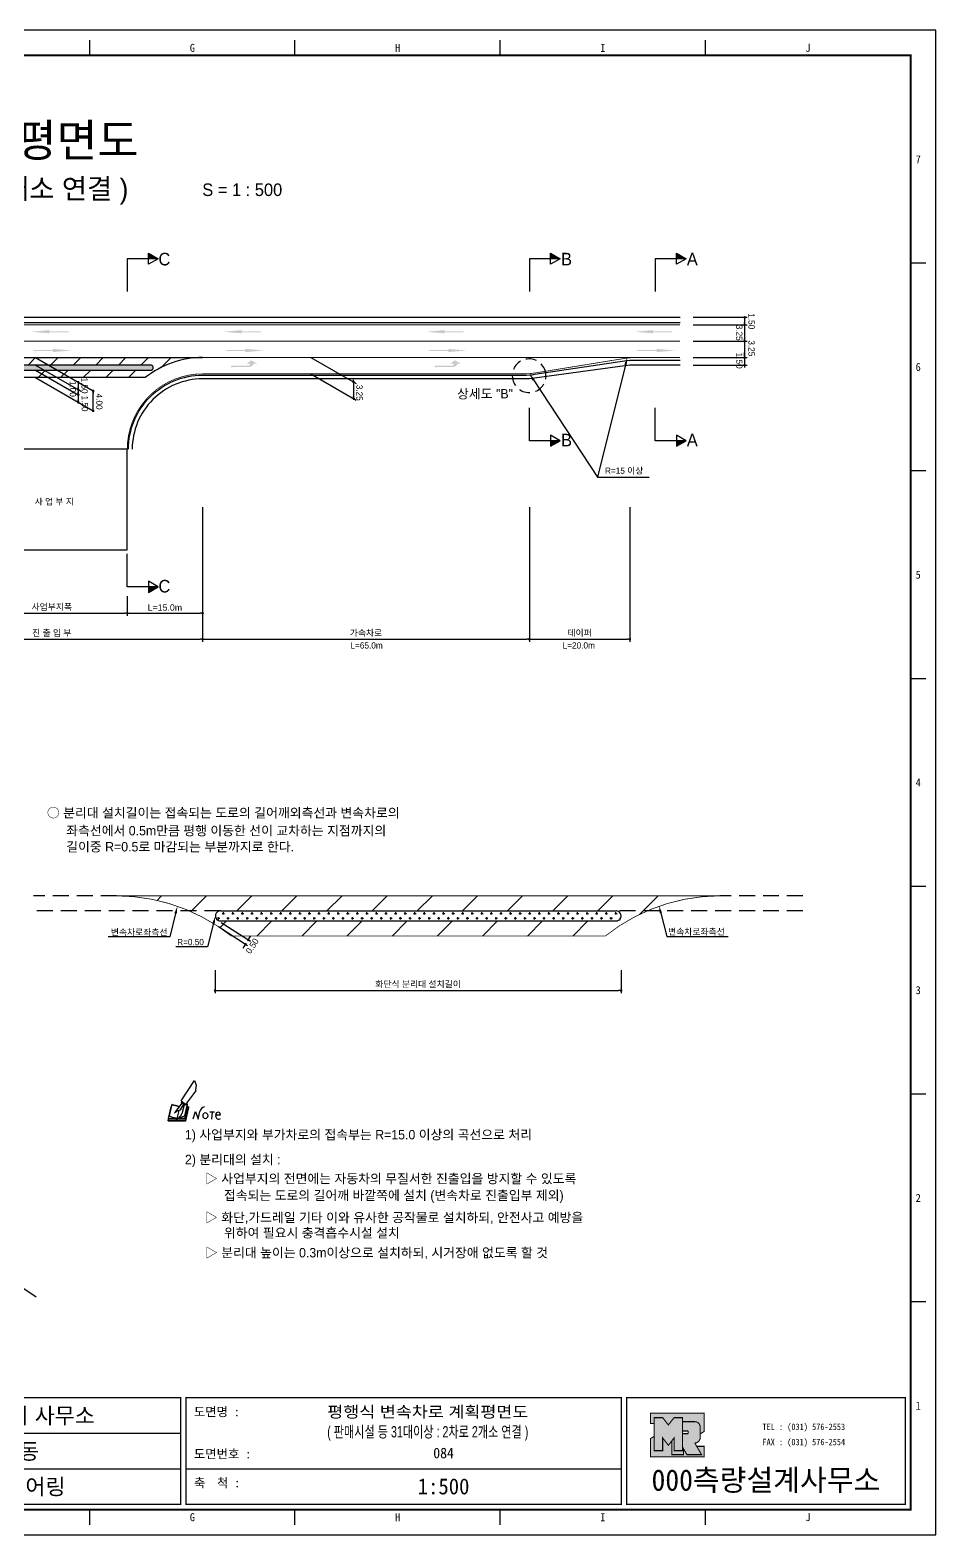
# Model space of a CAD drawing. Header units: millimetres. Extents: x 468 to 892, y 9 to 309.
# Drawn here: x 711.5 to 891.7, y 9.2 to 308.5 of the extents above; entities that cross this region are included whole.
import ezdxf
from ezdxf.enums import TextEntityAlignment as Align

# ---------------------------------------------------------------- set-up
doc = ezdxf.new("R2010")
doc.units = ezdxf.units.MM
doc.linetypes.add('HIDDEN', pattern=[9.525, 6.35, -3.175])
for name, color, linetype in [('CC-GSTR-0004', 4, 'Continuous'), ('CM-LANE-0030', 30, 'Continuous'), ('CZ-DIMT-0002', 7, 'Continuous'), ('CZ-LIN1-0007', 7, 'Continuous'), ('CZ-LIN2-0003', 3, 'Continuous'), ('CZ-LINE-0001', 7, 'Continuous'), ('CZ-TEXT-BOX0', 7, 'Continuous'), ('TITLE', 7, 'Continuous')]:
    doc.layers.add(name, color=color, linetype=linetype)
doc.styles.add('견고딕', font='arial.ttf')
doc.styles.add('돋움', font='')
doc.styles.add('돋음체', font='')
doc.styles.get('돋움').set_extended_font_data('Dotum')
doc.styles.get('돋음체').set_extended_font_data('DotumChe')

# ---------------------------------------------------------------- blocks, each defined once
blk = doc.blocks.new('note')
for p, q in [((0.85, 3.5), (3.53, 7.57)), ((3.53, 7.57), (3.8, 6.64)), ((3.8, 6.64), (3.69, 5.72)), ((1, 3.1), (0.75, 2.77)), ((0.85, 3.5), (1.8, 2.79)), ((1, 3.4), (0.85, 3.21)), ((0.85, 3.21), (1.52, 2.71)), ((1.8, 2.79), (3.74, 5.46)), ((3.69, 5.72), (3.74, 5.46)), ((-1.24, 2.36), (-1.77, 0)), ((-1.77, 0), (1.77, 0)), ((-1.77, 0), (-1.77, -0.3)), ((-1.53, 0.52), (-1.55, 0.54)), ((-1.01, 2.9), (-1.53, 0.52)), ((-1.48, 0.48), (-1.53, 0.52)), ((-1.43, 0.44), (-1.48, 0.48)), ((-1.38, 0.41), (-1.43, 0.44)), ((-1.33, 0.4), (-1.38, 0.41)), ((-1.27, 0.37), (-1.33, 0.4)), ((-1.22, 0.35), (-1.27, 0.37)), ((-1.13, 2.36), (-1.24, 2.36)), ((-1.17, 0.33), (-1.22, 0.35)), ((-1.12, 0.32), (-1.17, 0.33)), ((-1.02, 0.25), (-1.12, 0.32)), ((-0.97, 0.22), (-1.02, 0.25)), ((-1, 2.9), (-1.01, 2.9)), ((-0.98, 2.85), (-1, 2.9)), ((-0.95, 2.8), (-0.98, 2.85)), ((-0.93, 0.21), (-0.97, 0.22)), ((-0.9, 2.75), (-0.95, 2.8)), ((-0.88, 0.19), (-0.93, 0.21)), ((-0.85, 2.72), (-0.9, 2.75)), ((-0.8, 0.18), (-0.88, 0.19)), ((-0.79, 2.69), (-0.85, 2.72)), ((-0.75, 0.17), (-0.8, 0.18)), ((-0.74, 2.68), (-0.79, 2.69)), ((-0.7, 0.16), (-0.75, 0.17)), ((-0.69, 2.65), (-0.74, 2.68)), ((-0.64, 0.15), (-0.7, 0.16)), ((-0.64, 2.65), (-0.69, 2.65)), ((-0.59, 2.63), (-0.64, 2.65)), ((-0.58, 0.14), (-0.64, 0.15)), ((-0.54, 2.62), (-0.59, 2.63)), ((-0.53, 0.13), (-0.58, 0.14)), ((-0.48, 2.61), (-0.54, 2.62)), ((-0.48, 0.12), (-0.53, 0.13)), ((-0.43, 2.61), (-0.48, 2.61)), ((-0.43, 0.11), (-0.48, 0.12)), ((0.75, 2.77), (-0.46, 1.16)), ((0.37, 2.24), (-0.46, 1.16)), ((-0.46, 1.16), (-0.08, 1.47)), ((-0.38, 2.59), (-0.43, 2.61)), ((-0.38, 0.08), (-0.43, 0.11)), ((-0.33, 2.59), (-0.38, 2.59)), ((-0.29, 0.06), (-0.38, 0.08)), ((-0.27, 2.58), (-0.33, 2.59)), ((-0.23, 0.05), (-0.29, 0.06)), ((-0.22, 2.57), (-0.27, 2.58)), ((-0.16, 0.04), (-0.23, 0.05)), ((-0.17, 2.56), (-0.22, 2.57)), ((-0.12, 2.55), (-0.17, 2.56)), ((-0.11, 0.03), (-0.16, 0.04)), ((-0.07, 2.53), (-0.12, 2.55)), ((-0.04, 0.02), (-0.11, 0.03)), ((-0.08, 1.47), (0.72, 1.75)), ((-0.01, 2.51), (-0.07, 2.53)), ((-0.05, -0.3), (-0.05, 0)), ((0, 0), (-0.04, 0.02)), ((0.04, 2.5), (-0.01, 2.51)), ((0.37, 1.63), (0, 0)), ((0, 0), (1.6, 0.53)), ((0, 0), (1.65, 0.18)), ((0, 0.01), (0.06, 0.04)), ((0, -0.3), (0, 0)), ((0.09, 2.48), (0.04, 2.5)), ((0.05, -0.3), (0.05, 0)), ((0.06, 0.04), (0.11, 0.07)), ((0.14, 2.48), (0.09, 2.48)), ((0.11, 0.07), (0.16, 0.09)), ((0.2, 2.47), (0.14, 2.48)), ((0.16, 0.09), (0.21, 0.12)), ((0.26, 2.43), (0.18, 2.46)), ((0.21, 0.12), (0.27, 0.14)), ((0.34, 2.4), (0.26, 2.43)), ((0.27, 0.14), (0.36, 0.19)), ((0.45, 2.37), (0.34, 2.4)), ((0.36, 0.19), (0.41, 0.22)), ((0.41, 0.22), (0.46, 0.27)), ((0.46, 0.27), (0.51, 0.3)), ((0.51, 0.3), (0.56, 0.34)), ((0.56, 0.34), (0.6, 0.4)), ((0.6, 0.4), (0.64, 0.45)), ((0.64, 0.45), (0.67, 0.51)), ((0.67, 0.51), (0.74, 0.58)), ((0.72, 1.75), (1.16, 2.53)), ((0.74, 0.58), (0.79, 0.63)), ((0.79, 0.63), (0.83, 0.68)), ((0.83, 0.68), (0.86, 0.73)), ((0.86, 0.73), (0.89, 0.79)), ((0.89, 0.84), (0.92, 0.89)), ((0.89, 0.79), (0.89, 0.84)), ((0.92, 0.89), (0.96, 0.95)), ((0.96, 0.95), (1.01, 0.97)), ((1.47, 2.74), (1.01, 0.97)), ((1.16, 2.53), (1.37, 2.82)), ((2.13, 2.84), (1.44, 2.63)), ((1.52, 2.71), (1.66, 2.9)), ((1.6, 0.53), (2.13, 2.84)), ((1.65, 0.18), (2.19, 2.48)), ((1.77, 0), (2.3, 2.36)), ((1.77, -0.3), (2.3, 2.07)), ((1.77, -0.38), (2.3, 1.99)), ((1.77, -0.44), (2.3, 1.93)), ((1.77, 0), (1.77, -0.3)), ((2.19, 2.48), (2.04, 2.47)), ((2.3, 2.36), (2.16, 2.36)), ((2.3, 2.36), (2.3, 2.07)), ((3.21, -0.08), (3.68, 1.4)), ((3.68, 1.4), (4.26, -0.14)), ((4.26, -0.14), (4.56, 1.44)), ((6.55, 1.34), (7.46, 1.34)), ((7.01, 1.34), (6.87, -0.11)), ((7.71, 0.77), (7.71, 0.55)), ((7.71, 0.77), (8.67, 0.77)), ((-1.77, -0.3), (1.77, -0.3)), ((-1.77, -0.43), (-1.77, -0.3)), ((-1.77, -0.37), (1.77, -0.37)), ((-1.77, -0.43), (1.77, -0.43))]:
    blk.add_line(p, q)
for centre, major_axis, start_param, end_param in [((0.4, 2.31), (0.0702, 0.0702), 3.283946, 6.425539), ((5.68, 1.23), (-0.806, 0.806), -0.591174, 0.597824), ((5.66, 0.58), (-0.378, 0.378), 3.926991, 10.210176), ((8.3, 0.49), (0.422, 0.422), 2.265602, 4.634911), ((8.19, 0.77), (-0.342, 0.342), 3.926991, 7.068583)]:
    blk.add_ellipse(centre, major_axis=major_axis, ratio=1, start_param=start_param, end_param=end_param)
blk = doc.blocks.new('_Dot')
at = {"color": 0, "linetype": 'ByBlock', "lineweight": -2}
blk.add_line((-0.5, 0), (-1, 0), dxfattribs=at)
at = {"color": 0, "linetype": 'ByBlock', "const_width": 0.5}
blk.add_lwpolyline([(-0.25, 0, 1), (0.25, 0, 1)], format="xyb", close=True, dxfattribs=at)

msp = doc.modelspace()

# ---------------------------------------------------------------- hatches: boundary and pattern name
at = {"layer": 'CM-LANE-0030'}
h = msp.add_hatch(dxfattribs=at)
h.set_pattern_fill('ANSI31', color=256, style=0)
h.set_pattern_definition([(45, (-1987.812, 12.5627), (-2.245064, 2.245064), [])])
h.paths.add_polyline_path([(575.81, 243.39, -0.170323), (587.22, 239.39), (734.41, 239.39, -0.170323), (745.81, 243.39)])
h.paths.add_polyline_path([(735.49, 241.89, -0.750696), (735.76, 240.96, 0.001926), (735.64, 240.89), (585.99, 240.89, 0.001926), (585.87, 240.96, -0.750696), (586.13, 241.89)], flags=16)
h = msp.add_hatch(dxfattribs=at)
h.set_pattern_fill('ANSI31', color=256, scale=2, style=0)
h.set_pattern_definition([(45, (-577.1367, -325.355), (-4.490128, 4.490128), [])])
h.paths.add_polyline_path([(728.71, 136.29, -0.170323), (751.52, 128.29), (825.91, 128.29, -0.170323), (848.71, 136.29)])
h.paths.add_polyline_path([(828.07, 133.29, -0.750696), (828.61, 131.45, 0.001926), (828.37, 131.29), (749.06, 131.29, 0.001926), (748.82, 131.45, -0.750696), (749.35, 133.29)], flags=16)
at = {"layer": 'CZ-LIN1-0007'}
for points in [[(715.31, 248.85), (715.31, 248.63), (719.14, 248.63), (719.14, 248.42), (715.31, 248.42), (715.31, 248.2), (711.66, 248.52)], [(753.61, 248.85), (753.61, 248.63), (757.43, 248.63), (757.43, 248.42), (753.61, 248.42), (753.61, 248.2), (749.96, 248.52)], [(793.95, 248.85), (793.95, 248.63), (797.77, 248.63), (797.77, 248.42), (793.95, 248.42), (793.95, 248.2), (790.3, 248.52)], [(835.4, 248.85), (835.4, 248.63), (839.22, 248.63), (839.22, 248.42), (835.4, 248.42), (835.4, 248.2), (831.75, 248.52)], [(716.05, 245.12), (716.05, 244.9), (712.22, 244.9), (712.22, 244.69), (716.05, 244.69), (716.05, 244.47), (719.7, 244.79)], [(754.34, 245.12), (754.34, 244.9), (750.52, 244.9), (750.52, 244.69), (754.34, 244.69), (754.34, 244.47), (757.99, 244.79)], [(755, 241.49, 0.267976), (756.03, 242.18), (756.66, 242.18), (755.49, 242.83), (754.55, 242.19), (755.24, 242.18, -0.504994), (754.93, 241.76), (751.47, 241.74), (751.47, 241.47)], [(794.68, 245.12), (794.68, 244.9), (790.86, 244.9), (790.86, 244.69), (794.68, 244.69), (794.68, 244.47), (798.33, 244.79)], [(795.54, 241.49, 0.267976), (796.57, 242.18), (797.2, 242.18), (796.03, 242.83), (795.08, 242.19), (795.78, 242.18, -0.504994), (795.47, 241.76), (792, 241.74), (792, 241.47)], [(836.13, 245.12), (836.13, 244.9), (832.31, 244.9), (832.31, 244.69), (836.13, 244.69), (836.13, 244.47), (839.78, 244.79)]]:
    msp.add_hatch(color=256, dxfattribs=at).paths.add_polyline_path(points)
at = {"layer": 'CZ-LIN2-0003'}
h = msp.add_hatch(dxfattribs=at)
h.set_pattern_fill('CROSS', color=256, scale=0.075, style=0)
h.set_pattern_definition([(0, (-1987.81213, 12.56267), (0.47625, 0.47625), [0.238125, -0.714375]), (90, (-1987.69307, 12.4436), (-0.47625, 0.47625), [0.238125, -0.714375])])
h.paths.add_polyline_path([(735.64, 240.89, -0.001926), (735.76, 240.96, 0.750696), (735.49, 241.89), (586.13, 241.89, 0.750696), (585.87, 240.96, -0.001926), (585.99, 240.89)])
h = msp.add_hatch(dxfattribs=at)
h.set_pattern_fill('CROSS', color=256, scale=0.15, style=0)
h.set_pattern_definition([(0, (-577.1367, -325.3552), (0.9525, 0.9525), [0.47625, -1.42875]), (90, (-576.8985, -325.5934), (-0.9525, 0.9525), [0.47625, -1.42875])])
h.paths.add_polyline_path([(749.35, 133.29, 0.750696), (748.82, 131.45, -0.001926), (749.06, 131.29), (828.37, 131.29, -0.001926), (828.61, 131.45, 0.750696), (828.07, 133.29)])
at = {"layer": 'CZ-LINE-0001'}
for points in [[(735.05, 264.15), (735.05, 263.05), (736.96, 263.05)], [(815.05, 264.15), (815.05, 263.05), (816.96, 263.05)], [(840.08, 264.15), (840.08, 263.05), (841.98, 263.05)], [(816.96, 226.83), (815.05, 226.83), (815.05, 225.74)], [(841.98, 226.83), (840.08, 226.83), (840.08, 225.74)], [(736.96, 197.77), (735.05, 197.77), (735.05, 196.67)]]:
    msp.add_hatch(color=256, dxfattribs=at).paths.add_polyline_path(points)
at = {"layer": 'TITLE', "ltscale": 150}
h = msp.add_hatch(color=8, dxfattribs=at)
edge = h.paths.add_edge_path()
edge.add_line((845.61, 33.39), (834.94, 33.39))
edge.add_line((834.94, 33.39), (834.94, 31.31))
edge.add_line((834.94, 31.31), (835.65, 31.31))
edge.add_line((835.65, 31.31), (835.65, 32.48))
edge.add_line((835.65, 32.48), (837.34, 32.48))
edge.add_line((837.34, 32.48), (838.47, 31.03))
edge.add_line((838.47, 31.03), (839.6, 32.48))
edge.add_line((839.6, 32.48), (841.29, 32.48))
edge.add_line((841.29, 32.48), (841.29, 31.68))
edge.add_line((841.29, 31.68), (843.73, 31.68))
edge.add_arc((843.73, 30.61), 1.07, 0, 90, ccw=False)
edge.add_line((844.8, 30.61), (844.8, 29.25))
edge.add_line((844.8, 29.25), (845.61, 29.75))
edge.add_line((845.61, 29.75), (845.61, 33.39))
h.paths.add_polyline_path([(839.16, 27.86), (838.47, 26.98), (837.34, 28.43), (837.34, 25.92), (835.65, 25.92), (835.65, 28.77), (834.94, 28.33), (834.94, 24.7), (845.61, 24.7), (845.61, 26.78), (844.11, 26.78), (845.07, 25.12), (842.16, 25.12), (841.46, 26.33), (841.46, 25.12), (839.16, 25.12)])
msp.add_hatch(color=5, dxfattribs=at).paths.add_polyline_path([(841.29, 32.48), (839.6, 32.48), (838.47, 31.03), (837.34, 32.48), (835.65, 32.48), (835.65, 25.92), (837.34, 25.92), (837.34, 28.43), (838.47, 26.98), (839.6, 28.43), (839.6, 25.92), (841.29, 25.92)])
h = msp.add_hatch(color=161, dxfattribs=at)
edge = h.paths.add_edge_path()
edge.add_arc((843.73, 30.61), 1.07, 360, 450)
edge.add_line((843.73, 31.68), (841.29, 31.68))
edge.add_line((841.29, 31.68), (841.29, 29.83))
edge.add_line((841.29, 29.83), (842.29, 29.83))
edge.add_arc((842.29, 29.72), 0.113, 0, 90, ccw=False)
edge.add_line((842.4, 29.72), (842.4, 29.41))
edge.add_arc((842.29, 29.41), 0.113, 270, 360, ccw=False)
edge.add_line((842.29, 29.29), (841.29, 29.29))
edge.add_line((841.29, 29.29), (841.29, 25.92))
edge.add_line((841.29, 25.92), (839.6, 25.92))
edge.add_line((839.6, 25.92), (839.6, 28.43))
edge.add_line((839.6, 28.43), (839.16, 27.86))
edge.add_line((839.16, 27.86), (839.16, 25.12))
edge.add_line((839.16, 25.12), (841.46, 25.12))
edge.add_line((841.46, 25.12), (841.46, 26.33))
edge.add_line((841.46, 26.33), (842.16, 25.12))
edge.add_line((842.16, 25.12), (845.07, 25.12))
edge.add_line((845.07, 25.12), (843.73, 27.44))
edge.add_arc((843.73, 28.51), 1.07, 270, 360)
edge.add_line((844.8, 28.51), (844.8, 30.61))

# ---------------------------------------------------------------- linework, layer by layer
at = {"color": 0, "linetype": 'ByBlock', "lineweight": -2}
for p, q in [((853.64, 251.14), (853.64, 250.89)), ((853.64, 250.14), (853.64, 250.39)), ((853.64, 249.64), (853.64, 249.39)), ((853.64, 246.89), (853.64, 247.14)), ((853.64, 246.39), (853.64, 246.14)), ((853.64, 243.64), (853.64, 243.89)), ((853.64, 243.64), (853.64, 243.89)), ((853.64, 241.64), (853.64, 241.39)), ((853.64, 241.64), (853.64, 241.39)), ((721.08, 238.23), (721.08, 237.98)), ((721.08, 237.23), (721.08, 237.48)), ((721.08, 236.73), (721.08, 236.48)), ((724.04, 236.52), (724.04, 236.27)), ((775.86, 238.73), (775.86, 238.98)), ((775.86, 238.23), (775.86, 237.98)), ((721.08, 236.23), (721.08, 236.48)), ((721.08, 234.73), (721.08, 234.98)), ((775.86, 235.48), (775.86, 235.73)), ((724.04, 233.02), (724.04, 233.27)), ((754.21, 126.48), (754.07, 126.27)), ((755.02, 127.74), (755.16, 127.95))]:
    msp.add_line(p, q, dxfattribs=at)
at = {"color": 0, "linetype": 'ByBlock', "const_width": 0.25}
for points in [[(853.64, 251.26, 1), (853.64, 251.51, 1)], [(853.64, 249.76, 1), (853.64, 250.01, 1)], [(853.64, 250.01, 1), (853.64, 249.76, 1)], [(853.64, 246.51, 1), (853.64, 246.76, 1)], [(853.64, 246.76, 1), (853.64, 246.51, 1)], [(853.64, 243.51, 1), (853.64, 243.26, 1)], [(853.64, 243.51, 1), (853.64, 243.26, 1)], [(853.64, 241.76, 1), (853.64, 242.01, 1)], [(853.64, 241.76, 1), (853.64, 242.01, 1)], [(721.08, 238.36, 1), (721.08, 238.61, 1)], [(721.08, 237.11, 1), (721.08, 236.86, 1)], [(721.08, 236.86, 1), (721.08, 237.11, 1)], [(724.04, 236.65, 1), (724.04, 236.9, 1)], [(775.86, 238.61, 1), (775.86, 238.36, 1)], [(775.86, 238.36, 1), (775.86, 238.61, 1)], [(721.08, 236.11, 1), (721.08, 235.86, 1)], [(721.08, 234.61, 1), (721.08, 234.36, 1)], [(775.86, 235.36, 1), (775.86, 235.11, 1)], [(724.04, 232.9, 1), (724.04, 232.65, 1)], [(754.28, 126.58, 1), (754.41, 126.79, 1)], [(754.96, 127.63, 1), (754.82, 127.42, 1)]]:
    msp.add_lwpolyline(points, format="xyb", close=True, dxfattribs=at)
at = {"layer": 'CC-GSTR-0004'}
for points in [[(525.81, 251.39), (840.81, 251.39)], [(525.81, 250.39), (840.81, 250.39)]]:
    msp.add_lwpolyline(points, dxfattribs=at)
for points in [[(731.06, 225.14, -0.414214), (745.81, 239.89), (809.7, 239.89), (809.7, 239.89, 0.03724), (811.92, 240.05), (829.71, 242.72), (829.71, 242.72, -0.03724), (831.93, 242.89), (831.93, 242.89), (840.81, 242.89)], [(840.81, 241.89), (831.84, 241.89, 0.034174), (829.8, 241.75), (811.83, 239.28, -0.034174), (809.79, 239.14), (809.79, 239.14), (745.81, 239.14, 0.414214), (731.81, 225.14)]]:
    msp.add_lwpolyline(points, format="xyb", dxfattribs=at)
at = {"layer": 'CM-LANE-0030'}
for p, q in [((575.81, 243.39), (745.81, 243.39)), ((734.41, 239.39), (587.22, 239.39))]:
    msp.add_line(p, q, dxfattribs=at)
at = {"layer": 'CM-LANE-0030', "const_width": 0.15}
msp.add_lwpolyline([(525.81, 246.64), (840.81, 246.64)], dxfattribs=at)
msp.add_lwpolyline([(825.91, 128.29), (751.52, 128.29, 0.170323), (728.71, 136.29), (848.71, 136.29, 0.170323)], format="xyb", close=True, dxfattribs=at)
at = {"layer": 'CM-LANE-0030'}
msp.add_arc((745.81, 225.14), 18.25, 90, 128.6641, dxfattribs=at)
at = {"layer": 'CZ-LIN1-0007'}
msp.add_line((812.01, 240.33), (812.01, 240.33), dxfattribs=at)
at = {"layer": 'CZ-LIN1-0007', "const_width": 0.15}
for points in [[(525.81, 249.89), (840.81, 249.89)], [(745.81, 243.39), (788.92, 243.39)]]:
    msp.add_lwpolyline(points, dxfattribs=at)
msp.add_lwpolyline([(840.81, 243.39), (832.03, 243.39), (832.03, 243.39, 0.040295), (829.62, 243.19), (829.62, 243.19), (812.01, 240.33, -0.040295), (809.6, 240.14), (745.81, 240.14, 0.414214), (730.81, 225.14)], format="xyb", dxfattribs=at)
at = {"layer": 'CZ-LIN1-0007', "linetype": 'HIDDEN', "const_width": 0.15}
msp.add_lwpolyline([(788.92, 243.39), (832.03, 243.39)], dxfattribs=at)
at = {"layer": 'CZ-LIN2-0003'}
for p, q in [((749.35, 133.29), (828.07, 133.29)), ((749.06, 131.29), (828.37, 131.29)), ((700.5, 64.65), (712.7, 56.52))]:
    msp.add_line(p, q, dxfattribs=at)
at = {"layer": 'CZ-LIN2-0003', "color": 1}
msp.add_line((755.16, 127.95), (755.43, 128.37), dxfattribs=at)
at = {"layer": 'CZ-LIN2-0003'}
msp.add_lwpolyline([(585.99, 240.89), (735.64, 240.89, -0.001926), (735.76, 240.96, 0.750696), (735.49, 241.89), (586.13, 241.89, 0.750696), (585.87, 240.96, -0.001926)], format="xyb", close=True, dxfattribs=at)
msp.add_lwpolyline([(730.81, 225.14), (700.81, 225.14), (700.81, 205.14), (730.81, 205.14)], close=True, dxfattribs=at)
for points in [[(749.06, 131.29, 0.001926), (748.82, 131.45, 0.001926)], [(828.61, 131.45, 0.001926), (828.37, 131.29)]]:
    msp.add_lwpolyline(points, format="xyb", dxfattribs=at)
for centre, start, end in [((749.35, 132.29), 90, 237.5816), ((828.07, 132.29), 302.4184, 90)]:
    msp.add_arc(centre, 1, start, end, dxfattribs=at)
at = {"layer": 'CZ-LINE-0001'}
for p, q in [((735.05, 261.96), (735.05, 264.15)), ((735.05, 264.15), (736.96, 263.05)), ((815.05, 261.96), (815.05, 264.15)), ((815.05, 264.15), (816.96, 263.05)), ((840.08, 261.96), (840.08, 264.15)), ((840.08, 264.15), (841.98, 263.05)), ((736.96, 263.05), (730.81, 263.05)), ((730.81, 263.05), (730.81, 256.51)), ((736.96, 263.05), (735.05, 261.96)), ((816.96, 263.05), (810.81, 263.05)), ((810.81, 263.05), (810.81, 256.51)), ((816.96, 263.05), (815.05, 261.96)), ((841.98, 263.05), (835.83, 263.05)), ((835.83, 263.05), (835.83, 256.51)), ((841.98, 263.05), (840.08, 261.96)), ((843.41, 251.39), (854.14, 251.39)), ((843.41, 249.89), (854.14, 249.89)), ((843.41, 249.89), (854.14, 249.89)), ((853.64, 250.89), (853.64, 241.89)), ((843.41, 246.64), (854.14, 246.64)), ((843.41, 246.64), (854.14, 246.64)), ((712.58, 243.39), (724.04, 236.77)), ((767.37, 243.39), (776.36, 238.19)), ((843.41, 243.39), (854.14, 243.39)), ((843.41, 243.39), (854.14, 243.39)), ((853.64, 243.89), (853.64, 244.39)), ((712.58, 241.89), (721.58, 236.69)), ((712.58, 240.89), (721.08, 235.98)), ((767.37, 240.14), (776.36, 234.94)), ((843.41, 241.89), (854.14, 241.89)), ((843.41, 241.89), (854.14, 241.89)), ((712.58, 239.39), (724.04, 232.77)), ((721.08, 237.98), (721.08, 234.48)), ((724.04, 232.77), (724.04, 236.77)), ((775.86, 237.98), (775.86, 234.98)), ((810.81, 226.83), (810.81, 233.37)), ((835.83, 226.83), (835.83, 233.37)), ((816.96, 226.83), (815.05, 227.93)), ((815.05, 227.93), (815.05, 225.74)), ((841.98, 226.83), (840.08, 227.93)), ((840.08, 227.93), (840.08, 225.74)), ((816.96, 226.83), (810.81, 226.83)), ((815.05, 225.74), (816.96, 226.83)), ((841.98, 226.83), (835.83, 226.83)), ((840.08, 225.74), (841.98, 226.83)), ((824.35, 219.62), (834.62, 219.62)), ((745.81, 213.62), (745.81, 186.84)), ((810.81, 213.62), (810.81, 186.84)), ((810.81, 213.62), (810.81, 186.84)), ((830.81, 213.62), (830.81, 186.84)), ((730.81, 197.77), (730.81, 204.31)), ((736.96, 197.77), (730.81, 197.77)), ((736.96, 197.77), (735.05, 198.87)), ((735.05, 198.87), (735.05, 196.67)), ((735.05, 196.67), (736.96, 197.77)), ((730.81, 195.9), (730.81, 192.01)), ((730.81, 195.9), (730.81, 192.01)), ((745.81, 195.9), (745.81, 186.84)), ((745.81, 195.9), (745.81, 192.01)), ((701.31, 192.51), (730.31, 192.51)), ((731.31, 192.51), (745.31, 192.51)), ((686.31, 187.34), (745.31, 187.34)), ((746.31, 187.34), (810.31, 187.34)), ((811.31, 187.34), (830.31, 187.34)), ((748.94, 130.18), (754.77, 126.42)), ((749.48, 131.02), (755.31, 127.26)), ((754.07, 126.27), (753.8, 125.85)), ((748.29, 121.5), (748.29, 116.96)), ((829.07, 121.5), (829.07, 116.96)), ((748.79, 117.46), (828.57, 117.46))]:
    msp.add_line(p, q, dxfattribs=at)
at = {"layer": 'CZ-LINE-0001', "linetype": 'HIDDEN', "ltscale": 0.35}
msp.add_line((814.1, 240.17), (814.1, 240.17), dxfattribs=at)
at = {"layer": 'CZ-LINE-0001', "linetype": 'HIDDEN', "ltscale": 0.5}
for p, q in [((728.71, 136.29), (712.19, 136.29)), ((865.24, 136.29), (848.71, 136.29)), ((749.35, 133.29), (712.19, 133.29)), ((865.24, 133.29), (828.07, 133.29))]:
    msp.add_line(p, q, dxfattribs=at)
at = {"layer": 'CZ-LINE-0001'}
for points in [[(829.93, 241.93), (824.35, 219.62)], [(811.64, 238.93), (824.35, 219.62)], [(740.43, 132.78), (739.26, 128.11), (727.03, 128.11)], [(747.99, 130.84), (746.81, 126.17), (740.47, 126.17)]]:
    msp.add_lwpolyline(points, dxfattribs=at)
at = {"layer": 'CZ-LINE-0001', "extrusion": (0, 0, -1)}
msp.add_lwpolyline([(-836.97, 132.88), (-838.14, 128.21), (-850.37, 128.21)], dxfattribs=at)
at = {"layer": 'CZ-LINE-0001', "linetype": 'HIDDEN', "ltscale": 0.35}
msp.add_arc((810.77, 239.77), 3.35, 6.7667, 6.749, dxfattribs=at)
at = {"layer": 'CZ-LINE-0001'}
for points in [[(829.69, 241.99), (830.3, 243.39), (830.18, 241.87)], [(811.43, 238.79), (810.81, 240.18), (811.84, 239.07)], [(740.19, 132.84), (740.8, 134.23), (740.67, 132.72)], [(747.75, 130.9), (748.35, 132.29), (748.23, 130.77)]]:
    msp.add_solid(points, dxfattribs=at)
at = {"layer": 'CZ-LINE-0001', "extrusion": (0, 0, -1)}
msp.add_solid([(-837.21, 132.94), (-836.61, 134.33), (-836.73, 132.82)], dxfattribs=at)
at = {"layer": 'TITLE', "color": 7, "linetype": 'Continuous'}
for p, q in [((723.36, 303.49), (723.36, 306.51)), ((764.18, 303.49), (764.18, 306.51)), ((805.01, 303.49), (805.01, 306.51)), ((845.83, 303.49), (845.83, 306.51)), ((889.68, 262.16), (886.66, 262.16)), ((889.68, 220.83), (886.66, 220.83)), ((889.68, 179.5), (886.66, 179.5)), ((889.68, 138.18), (886.66, 138.18)), ((889.68, 96.85), (886.66, 96.85)), ((889.68, 55.52), (886.66, 55.52)), ((723.36, 11.17), (723.36, 14.19)), ((764.18, 11.17), (764.18, 14.19)), ((805.01, 11.17), (805.01, 14.19)), ((845.83, 11.17), (845.83, 14.19))]:
    msp.add_line(p, q, dxfattribs=at)
at = {"layer": 'TITLE', "ltscale": 150}
for p, q in [((654.82, 29.4), (741.43, 29.4)), ((654.82, 22.32), (741.43, 22.32)), ((742.49, 22.32), (829.1, 22.32))]:
    msp.add_line(p, q, dxfattribs=at)
at = {"layer": 'TITLE'}
msp.add_line((886.77, 14.19), (477.91, 14.19), dxfattribs=at)
msp.add_lwpolyline([(468.33, 9.16), (891.69, 9.16), (891.69, 308.53), (468.33, 308.53)], close=True, dxfattribs=at)
at = {"layer": 'TITLE', "linetype": 'Continuous', "const_width": 0.403}
msp.add_lwpolyline([(478.41, 14.19), (478.41, 303.49), (886.66, 303.49), (886.66, 14.19)], close=True, dxfattribs=at)
at = {"layer": 'TITLE', "ltscale": 150}
for points, const_width in [([(741.43, 15.25), (654.82, 15.25), (654.82, 36.47), (741.43, 36.47)], 0.265), ([(742.49, 36.47), (829.1, 36.47), (829.1, 15.25), (742.49, 15.25)], 0.265), ([(885.6, 36.47), (885.6, 15.25), (830.16, 15.25), (830.16, 36.47), (885.6, 36.47)], 0.265), ([(841.29, 32.48), (839.6, 32.48), (838.47, 31.03), (837.34, 32.48), (835.65, 32.48), (835.65, 25.92), (837.34, 25.92), (837.34, 28.43), (838.47, 26.98), (839.6, 28.43), (839.6, 25.92), (841.29, 25.92)], 0.212), ([(839.16, 27.86), (838.47, 26.98), (837.34, 28.43), (837.34, 25.92), (835.65, 25.92), (835.65, 28.77), (834.94, 28.33), (834.94, 24.7), (845.61, 24.7), (845.61, 26.78), (844.11, 26.78), (845.07, 25.12), (842.16, 25.12), (841.46, 26.33), (841.46, 25.12), (839.16, 25.12)], 0.212)]:
    msp.add_lwpolyline(points, close=True, dxfattribs=dict(at, const_width=const_width))
at = {"layer": 'TITLE', "ltscale": 150, "const_width": 0.212}
for points in [[(845.61, 33.39), (834.94, 33.39), (834.94, 31.31), (835.65, 31.31), (835.65, 32.48), (837.34, 32.48), (838.47, 31.03), (839.6, 32.48), (841.29, 32.48), (841.29, 31.68), (843.73, 31.68, -0.414214), (844.8, 30.61), (844.8, 29.25), (845.61, 29.75)], [(844.8, 30.61, 0.414214), (843.73, 31.68), (841.29, 31.68), (841.29, 29.83), (842.29, 29.83, -0.414214), (842.4, 29.72), (842.4, 29.41, -0.414214), (842.29, 29.29), (841.29, 29.29), (841.29, 25.92), (839.6, 25.92), (839.6, 28.43), (839.16, 27.86), (839.16, 25.12), (841.46, 25.12), (841.46, 26.33), (842.16, 25.12), (845.07, 25.12), (843.73, 27.44, 0.414214), (844.8, 28.51)]]:
    msp.add_lwpolyline(points, format="xyb", close=True, dxfattribs=at)

# ---------------------------------------------------------------- block references
at = {"layer": 'CZ-LINE-0001', "xscale": 0.5, "yscale": 0.5, "zscale": 0.5}
for p in [(730.81, 192.51), (745.81, 192.51), (745.81, 187.34), (810.81, 187.34), (830.81, 187.34), (829.07, 117.46)]:
    msp.add_blockref('_Dot', p, dxfattribs=at)
at = {"layer": 'CZ-LINE-0001', "xscale": 0.5, "yscale": 0.5, "zscale": 0.5, "rotation": 180}
for p in [(730.81, 192.51), (745.81, 187.34), (810.81, 187.34), (748.29, 117.46)]:
    msp.add_blockref('_Dot', p, dxfattribs=at)
at = {"layer": 'CZ-TEXT-BOX0'}
msp.add_blockref('note', (740.7, 91.98), dxfattribs=at)

# ---------------------------------------------------------------- texts
at = {"layer": 'CZ-DIMT-0002', "style": '돋움'}
for s, height, p in [('C', 2.5, (738.21, 262.97)), ('B', 2.5, (818.21, 262.97)), ('A', 2.5, (843.23, 262.97)), ('상세도 "B"', 1.875, (802, 236.18)), ('B', 2.5, (818.21, 226.97)), ('A', 2.5, (843.23, 226.97)), ('R=15 이상', 1.25, (829.68, 220.88)), ('사 업 부 지', 1.25, (716.3, 214.72)), ('C', 2.5, (738.21, 197.9)), ('L=65.0m', 1.25, (778.44, 186.12)), ('L=20.0m', 1.25, (820.64, 186.12))]:
    msp.add_text(s, height=height, dxfattribs=at).set_placement(p, align=Align.MIDDLE_CENTER)
for s, p in [('1.50', (854.4, 252.2)), ('3.25', (851.96, 249.92)), ('3.25', (854.4, 246.81)), ('1.50', (851.96, 244.36))]:
    msp.add_text(s, height=1.25, rotation=270, dxfattribs=at).set_placement(p)
for s, p in [('○ 분리대 설치길이는 접속되는 도로의 길어깨외측선과 변속차로의', (714.83, 152.82)), ('좌측선에서 0.5m만큼 평행 이동한 선이 교차하는 지점까지의', (718.68, 149.26)), ('길이중 R=0.5로 마감되는 부분까지로 한다.', (718.68, 146.06)), ('1) 사업부지와 부가차로의 접속부는 R=15.0 이상의 곡선으로 처리', (742.3, 88.78)), ('2) 분리대의 설치 :', (742.3, 83.84)), ('▷ 사업부지의 전면에는 자동차의 무질서한 진출입을 방지할 수 있도록', (746.28, 80.04)), ('접속되는 도로의 길어깨 바깥쪽에 설치 (변속차로 진출입부 제외)', (750.06, 76.71)), ('▷ 화단,가드레일 기타 이와 유사한 공작물로 설치하되, 안전사고 예방을', (746.28, 72.31)), ('위하여 필요시 충격흡수시설 설치', (750.06, 69.25)), ('▷ 분리대 높이는 0.3m이상으로 설치하되, 시거장애 없도록 할 것', (746.28, 65.3))]:
    msp.add_text(s, height=1.875, dxfattribs=at).set_placement(p, align=Align.MIDDLE_LEFT)
for s, p in [('변속차로좌측선', (727.56, 128.42)), ('변속차로좌측선', (838.42, 128.53)), ('R=0.50', (740.75, 126.48))]:
    msp.add_text(s, height=1.25, dxfattribs=at).set_placement(p)
at = {"layer": 'CZ-DIMT-0002', "char_height": 1.25, "attachment_point": 5, "style": '돋움'}
for s, insert, rotation in [('1.00', (720, 237.15), 270), ('1.50', (722.33, 237.81), 270), ('3.25', (777.02, 236.38), 270), ('1.50', (722.37, 234.24), 270), ('4.00', (725.26, 234.62), 270), ('\\A1;0.50', (755.68, 126.31), 57.1401)]:
    msp.add_mtext(s, dxfattribs=dict(at, insert=insert, rotation=rotation))
at = {"layer": 'CZ-LINE-0001', "char_height": 1.25, "attachment_point": 5, "style": '돋움'}
for s, insert in [('\\A1;사업부지폭', (715.81, 193.71)), ('\\A1;{\\fArial|b0|i0|c0|p32;L=15.0m}', (738.31, 193.65)), ('\\A1;진 출 입 부', (715.81, 188.54)), ('\\A1;가속차로', (778.31, 188.54)), ('\\A1;테이퍼', (820.81, 188.54)), ('\\A1;화단식 분리대 설치길이', (788.68, 118.66))]:
    msp.add_mtext(s, dxfattribs=dict(at, insert=insert))
at = {"layer": 'TITLE', "color": 3, "linetype": 'Continuous', "style": '돋음체'}
for s, p in [('G', (743.77, 305)), ('H', (784.6, 305)), ('I', (825.42, 305)), ('J', (866.25, 305)), ('7', (888.17, 282.83)), ('6', (888.17, 241.5)), ('5', (888.17, 200.17)), ('4', (888.17, 158.85)), ('3', (888.17, 117.52)), ('2', (888.17, 76.19)), ('1', (888.17, 34.86)), ('G', (743.77, 12.68)), ('H', (784.6, 12.68)), ('I', (825.42, 12.68)), ('J', (866.25, 12.68))]:
    msp.add_text(s, height=1.59, dxfattribs=at).set_placement(p, align=Align.MIDDLE)
at = {"layer": 'TITLE', "style": '돋움'}
for s, height, p in [('평행식 변속차로 계획평면도', 6.5, (681.75, 286.61)), ('( 판매시설 등 31대이상 : 2차로 2개소 연결 )', 4, (681.79, 276.98))]:
    msp.add_text(s, height=height, dxfattribs=at).set_placement(p, align=Align.MIDDLE_CENTER)
msp.add_text('S = 1 : 500', height=2.5, dxfattribs=at).set_placement((745.74, 276.77), align=Align.MIDDLE_LEFT)
at = {"layer": 'TITLE', "color": 7, "linetype": 'Continuous', "style": '견고딕'}
for s, height, p in [('00 국토 관리 사무소', 3.1832, (706.08, 32.93)), ('홍 길 동', 3.183, (706.08, 25.86)), ('00엔지니어링', 3.183, (706.08, 18.79))]:
    msp.add_text(s, height=height, dxfattribs=at).set_placement(p, align=Align.MIDDLE)
at = {"layer": 'TITLE', "style": '돋음체'}
for s, p in [('도면명 :', (744.08, 32.76)), ('도면번호 :', (744.08, 24.37)), ('축  척 :', (744.08, 18.61))]:
    msp.add_text(s, height=1.804, dxfattribs=at).set_placement(p)
at = {"layer": 'TITLE', "style": '돋움'}
for s, width, p, p2 in [('평행식 변속차로 계획평면도', 1.010039, (770.61, 32.51), (810.61, 32.51)), ('( 판매시설 등 31대이상 : 2차로 2개소 연결 )', 0.636772, (770.61, 28.55), (810.61, 28.55))]:
    msp.add_text(s, height=2.25, dxfattribs=dict(at, width=width)).set_placement(p, p2, align=Align.FIT)
at = {"layer": 'TITLE', "color": 180, "style": '돋음체'}
for s, p in [('TEL : (031) 576-2553', (857.18, 30.03)), ('FAX : (031) 576-2554', (857.18, 27))]:
    msp.add_text(s, height=1.2733, dxfattribs=at).set_placement(p)
at = {"layer": 'TITLE', "linetype": 'Continuous', "style": '돋음체'}
for s, height, p in [('084', 2.122, (793.75, 25.43)), ('1:500', 3.183, (793.75, 18.79))]:
    msp.add_text(s, height=height, dxfattribs=at).set_placement(p, align=Align.MIDDLE)
at = {"layer": 'TITLE', "color": 180, "style": '돋음체'}
msp.add_text('000측량설계사무소', height=4.244, dxfattribs=at).set_placement((857.88, 17.94), align=Align.CENTER)

doc.saveas('drawing.dxf')
